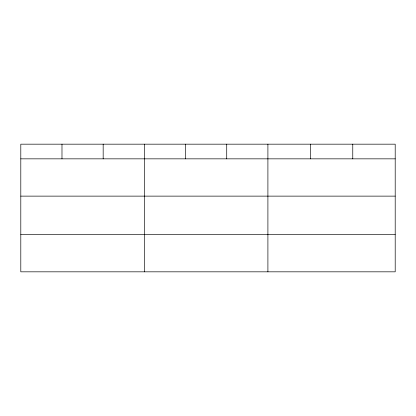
<?xml version="1.0" encoding="UTF-8"?>
<svg xmlns="http://www.w3.org/2000/svg" width="416" height="416" viewBox="0 0 416 416"><rect width="100%" height="100%" fill="white"/><g stroke="black" fill="none" stroke-linecap="round" stroke-linejoin="round"><path stroke-width="0.62" d="M395.2 196.128L395.2 144.175L20.8 144.175L20.8 271.825L395.2 271.825L395.2 196.128L20.8 196.128M20.8 158.844L395.2 158.844M20.8 234.541L395.2 234.541M352.768 144.175L352.768 158.844M310.336 144.175L310.336 158.844M267.904 144.175L267.904 271.825M226.72 144.175L226.72 158.844M185.536 144.175L185.536 158.844M144.352 144.175L144.352 271.825M103.168 144.175L103.168 158.844M61.984 144.175L61.984 158.844"/></g></svg>
